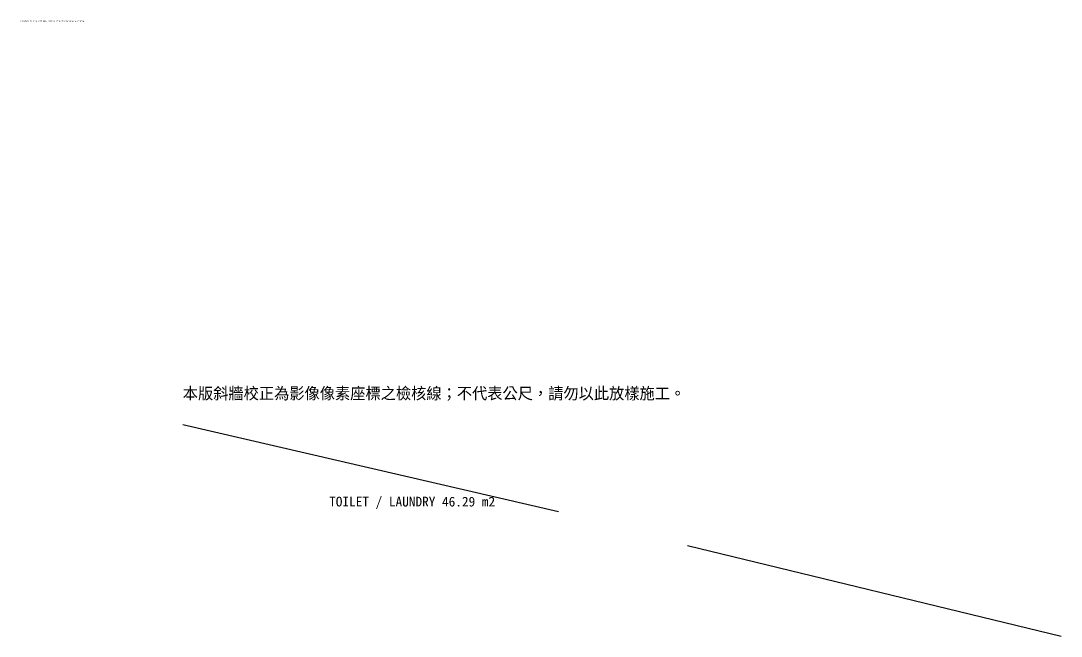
# Model space of a CAD drawing. Header units: metres. Extents: x 4 to 1071, y -628 to 659.
# Drawn here: x 4 to 1070, y -628 to 3 of the extents above; entities that cross this region are included whole.
import ezdxf

# ---------------------------------------------------------------- set-up
doc = ezdxf.new("R2010")
doc.units = ezdxf.units.M
for name, color, linetype in [('CALIBRATION_NOTES', 1, 'Continuous'), ('FARROWING_SLOPE_NOTE', 8, 'Continuous'), ('FARROWING_SLOPE_REVIEW_PIXEL_COORDS', 4, 'Continuous'), ('LABELS', 7, 'Continuous')]:
    doc.layers.add(name, color=color, linetype=linetype)

msp = doc.modelspace()

# ---------------------------------------------------------------- linework, layer by layer
at = {"layer": 'FARROWING_SLOPE_REVIEW_PIXEL_COORDS'}
for p, q in [((170, -411), (555, -500)), ((687, -535), (1070, -628))]:
    msp.add_line(p, q, dxfattribs=at)

# ---------------------------------------------------------------- texts
at = {"layer": 'CALIBRATION_NOTES'}
msp.add_text('PRELIMINARY TRACE FROM SCREENSHOTS; VERIFY ALL FIELD DIMENSIONS BEFORE CONSTRUCTION', height=1, dxfattribs=at).set_placement((4, 2))
at = {"layer": 'FARROWING_SLOPE_NOTE'}
msp.add_text('本版斜牆校正為影像像素座標之檢核線；不代表公尺，請勿以此放樣施工。', height=12, dxfattribs=at).set_placement((170, -385))
at = {"layer": 'LABELS'}
msp.add_text('TOILET / LAUNDRY 46.29 m2', height=10, dxfattribs=at).set_placement((320, -495))

doc.saveas('drawing.dxf')
